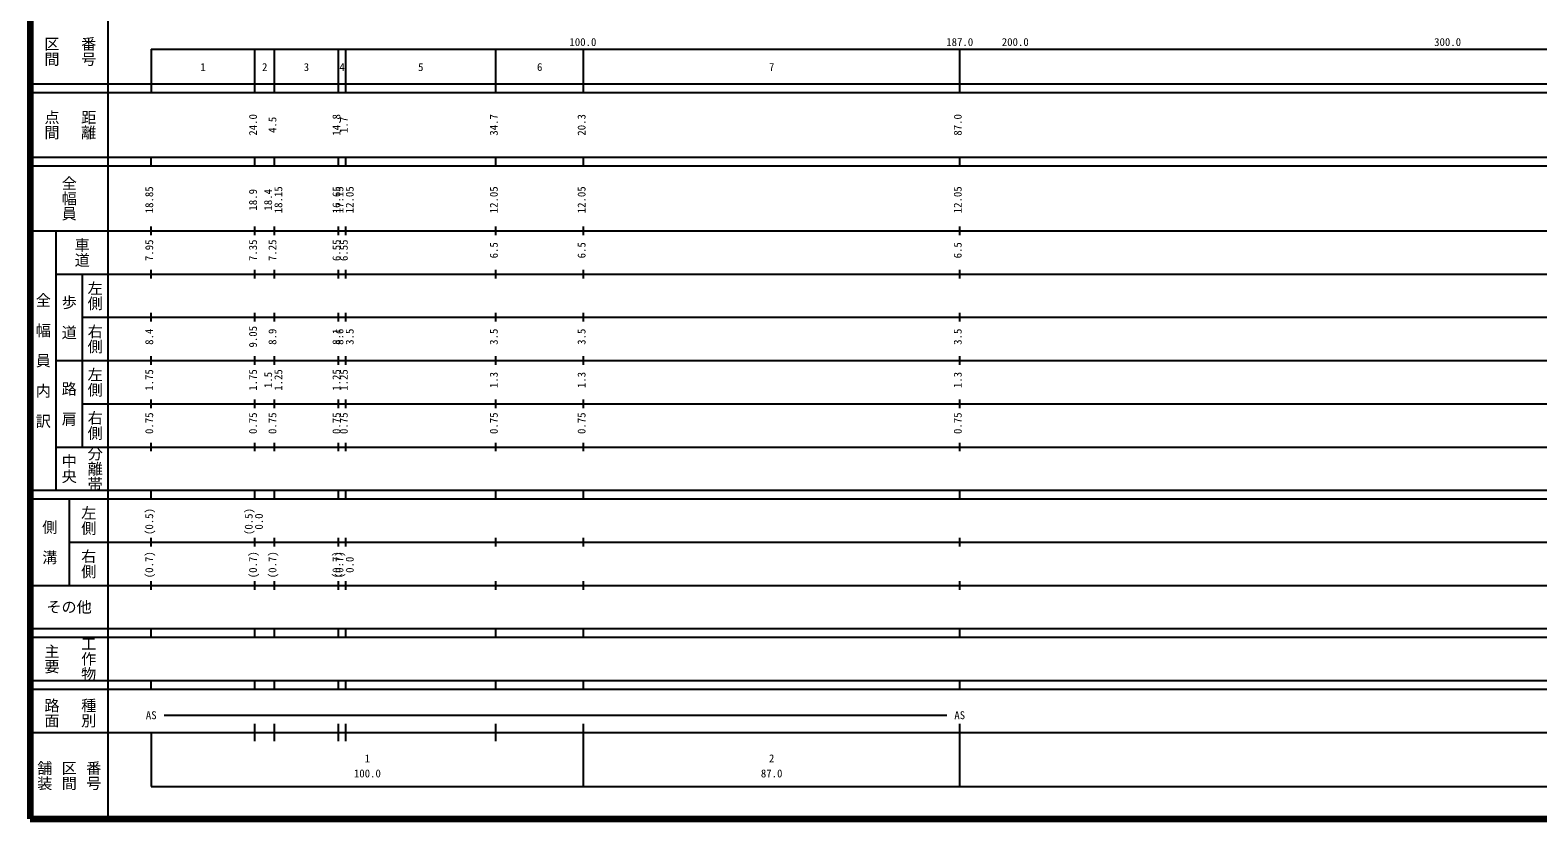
# Model space of a CAD drawing. Units: millimetres, scale not verified. Extents: x 40000 to 680000, y 20000 to 380000.
# Drawn here: x 40000 to 388715, y 20000 to 202409 of the extents above; entities that cross this region are included whole.
import ezdxf
from ezdxf.enums import TextEntityAlignment as Align

# ---------------------------------------------------------------- set-up
doc = ezdxf.new("R2010")
doc.units = ezdxf.units.MM
doc.header["$LTSCALE"] = 1000
doc.layers.add('M-TTL', color=2, linetype='Continuous', lineweight=140)
doc.layers.add('M-TTL-BAND', color=7, linetype='Continuous', lineweight=25)
doc.styles.add('@ＭＳ ゴシック', font='')
doc.styles.add('ＭＳ ゴシック', font='')
doc.styles.get('@ＭＳ ゴシック').set_extended_font_data('@MS Gothic')
doc.styles.get('ＭＳ ゴシック').set_extended_font_data('MS Gothic')

msp = doc.modelspace()

# ---------------------------------------------------------------- linework, layer by layer
at = {"layer": 'M-TTL'}
for p, q in [((40000, 380000), (40000, 20000)), ((40000, 20000), (680000, 20000))]:
    msp.add_line(p, q, dxfattribs=at)
at = {"layer": 'M-TTL-BAND'}
for p, q in [((58000, 370000), (58000, 20000)), ((68000, 198000), (579000, 198000)), ((68000, 198000), (68000, 188000)), ((92000, 188000), (92000, 198000)), ((96500, 188000), (96500, 198000)), ((111300, 188000), (111300, 198000)), ((113000, 188000), (113000, 198000)), ((147700, 188000), (147700, 198000)), ((168000, 188000), (168000, 198000)), ((255000, 188000), (255000, 198000)), ((40000, 190000), (579000, 190000)), ((40000, 188000), (579000, 188000)), ((40000, 173000), (579000, 173000)), ((40000, 171000), (579000, 171000)), ((68000, 171000), (68000, 173000)), ((92000, 171000), (92000, 173000)), ((96500, 171000), (96500, 173000)), ((111300, 171000), (111300, 173000)), ((113000, 171000), (113000, 173000)), ((147700, 171000), (147700, 173000)), ((168000, 171000), (168000, 173000)), ((255000, 171000), (255000, 173000)), ((68000, 155000), (68000, 157000)), ((92000, 155000), (92000, 157000)), ((96500, 155000), (96500, 157000)), ((111300, 155000), (111300, 157000)), ((113000, 155000), (113000, 157000)), ((147700, 155000), (147700, 157000)), ((168000, 155000), (168000, 157000)), ((255000, 155000), (255000, 157000)), ((40000, 156000), (579000, 156000)), ((46000, 96000), (46000, 156000)), ((68000, 145000), (68000, 147000)), ((92000, 145000), (92000, 147000)), ((96500, 145000), (96500, 147000)), ((111300, 145000), (111300, 147000)), ((113000, 145000), (113000, 147000)), ((147700, 145000), (147700, 147000)), ((168000, 145000), (168000, 147000)), ((255000, 145000), (255000, 147000)), ((46000, 146000), (579000, 146000)), ((52000, 146000), (52000, 106000)), ((52000, 136000), (579000, 136000)), ((68000, 135000), (68000, 137000)), ((92000, 135000), (92000, 137000)), ((96500, 135000), (96500, 137000)), ((111300, 135000), (111300, 137000)), ((113000, 135000), (113000, 137000)), ((147700, 135000), (147700, 137000)), ((168000, 135000), (168000, 137000)), ((255000, 135000), (255000, 137000)), ((46000, 126000), (579000, 126000)), ((68000, 125000), (68000, 127000)), ((92000, 125000), (92000, 127000)), ((96500, 125000), (96500, 127000)), ((111300, 125000), (111300, 127000)), ((113000, 125000), (113000, 127000)), ((147700, 125000), (147700, 127000)), ((168000, 125000), (168000, 127000)), ((255000, 125000), (255000, 127000)), ((52000, 116000), (579000, 116000)), ((68000, 115000), (68000, 117000)), ((92000, 115000), (92000, 117000)), ((96500, 115000), (96500, 117000)), ((111300, 115000), (111300, 117000)), ((113000, 115000), (113000, 117000)), ((147700, 115000), (147700, 117000)), ((168000, 115000), (168000, 117000)), ((255000, 115000), (255000, 117000)), ((46000, 106000), (579000, 106000)), ((68000, 105000), (68000, 107000)), ((92000, 105000), (92000, 107000)), ((96500, 105000), (96500, 107000)), ((111300, 105000), (111300, 107000)), ((113000, 105000), (113000, 107000)), ((147700, 105000), (147700, 107000)), ((168000, 105000), (168000, 107000)), ((255000, 105000), (255000, 107000)), ((40000, 96000), (579000, 96000)), ((68000, 94000), (68000, 96000)), ((92000, 94000), (92000, 96000)), ((96500, 94000), (96500, 96000)), ((111300, 94000), (111300, 96000)), ((113000, 94000), (113000, 96000)), ((147700, 94000), (147700, 96000)), ((168000, 94000), (168000, 96000)), ((255000, 94000), (255000, 96000)), ((40000, 94000), (579000, 94000)), ((49000, 94000), (49000, 74000)), ((49000, 84000), (579000, 84000)), ((68000, 83000), (68000, 85000)), ((92000, 83000), (92000, 85000)), ((96500, 83000), (96500, 85000)), ((111300, 83000), (111300, 85000)), ((113000, 83000), (113000, 85000)), ((147700, 83000), (147700, 85000)), ((168000, 83000), (168000, 85000)), ((255000, 83000), (255000, 85000)), ((40000, 74000), (579000, 74000)), ((68000, 73000), (68000, 75000)), ((92000, 73000), (92000, 75000)), ((96500, 73000), (96500, 75000)), ((111300, 73000), (111300, 75000)), ((113000, 73000), (113000, 75000)), ((147700, 73000), (147700, 75000)), ((168000, 73000), (168000, 75000)), ((255000, 73000), (255000, 75000)), ((40000, 64000), (579000, 64000)), ((68000, 62000), (68000, 64000)), ((92000, 62000), (92000, 64000)), ((96500, 62000), (96500, 64000)), ((111300, 62000), (111300, 64000)), ((113000, 62000), (113000, 64000)), ((147700, 62000), (147700, 64000)), ((168000, 62000), (168000, 64000)), ((255000, 62000), (255000, 64000)), ((40000, 62000), (579000, 62000)), ((40000, 52000), (579000, 52000)), ((40000, 50000), (579000, 50000)), ((68000, 50000), (68000, 52000)), ((92000, 50000), (92000, 52000)), ((96500, 50000), (96500, 52000)), ((111300, 50000), (111300, 52000)), ((113000, 50000), (113000, 52000)), ((147700, 50000), (147700, 52000)), ((168000, 50000), (168000, 52000)), ((255000, 50000), (255000, 52000)), ((71000, 44000), (252000, 44000)), ((92000, 38000), (92000, 42000)), ((96500, 38000), (96500, 42000)), ((111300, 38000), (111300, 42000)), ((113000, 38000), (113000, 42000)), ((147700, 38000), (147700, 42000)), ((168000, 27500), (168000, 42000)), ((255000, 27500), (255000, 42000)), ((40000, 40000), (579000, 40000)), ((68000, 40000), (68000, 27500)), ((68000, 27500), (579000, 27500))]:
    msp.add_line(p, q, dxfattribs=at)

# ---------------------------------------------------------------- texts
at = {"layer": 'M-TTL-BAND', "style": '@ＭＳ ゴシック'}
for s, p in [('区間', (45000, 197500)), ('番号', (53500, 197500)), ('点間', (45000, 180500)), ('距離', (53500, 180500)), ('全幅員', (49000, 163500)), ('車道', (52000, 151000)), ('左側', (55000, 141000)), ('全\u3000幅\u3000員\u3000内\u3000訳', (43000, 126000)), ('歩\u3000道', (49000, 136000)), ('右側', (55000, 131000)), ('左側', (55000, 121000)), ('路\u3000肩', (49000, 116000)), ('右側', (55000, 111000)), ('分離帯', (55000, 101000)), ('中央', (49000, 101000)), ('左側', (53500, 89000)), ('側\u3000溝', (44500, 84000)), ('右側', (53500, 79000)), ('主要', (45000, 57000)), ('工作物', (53500, 57000)), ('路面', (45000, 44500)), ('種別', (53500, 44500)), ('舗装', (43333, 30000)), ('区間', (49000, 30000)), ('番号', (54667, 30000))]:
    msp.add_text(s, height=2566, rotation=270, dxfattribs=at).set_placement(p, align=Align.MIDDLE_CENTER)
at = {"layer": 'M-TTL-BAND', "style": 'ＭＳ ゴシック'}
for s, p in [('100.0', (167844, 198195)), ('187.0', (255000, 198195)), ('200.0', (267844, 198195)), ('300.0', (367844, 198195)), ('1', (80000, 192405)), ('2', (94250, 192405)), ('3', (103900, 192405)), ('4', (112150, 192405)), ('5', (130350, 192405)), ('6', (157850, 192405)), ('7', (211500, 192405)), ('AS', (68000, 42500)), ('AS', (255000, 42500)), ('2', (211500, 32523)), ('100.0', (118000, 29033)), ('1', (118000, 32523)), ('87.0', (211500, 29033))]:
    msp.add_text(s, height=1833, dxfattribs=at).set_placement(p, align=Align.BOTTOM_CENTER)
for s, p in [('24.0', (93000, 180500)), ('4.5', (97500, 180500)), ('14.8', (112300, 180500)), ('1.7', (114000, 180500)), ('34.7', (148700, 180500)), ('20.3', (169000, 180500)), ('87.0', (256000, 180500)), ('18.85', (69000, 163174)), ('18.9', (93000, 163174)), ('18.4', (96500, 163174)), ('18.15', (98870, 163174)), ('16.65', (112300, 163174)), ('17.15', (113000, 163174)), ('12.05', (115370, 163174)), ('12.05', (148700, 163174)), ('12.05', (169000, 163174)), ('12.05', (256000, 163174)), ('7.95', (69000, 151500)), ('7.35', (93000, 151500)), ('7.25', (97500, 151500)), ('6.55', (112300, 151500)), ('6.55', (114000, 151500)), ('6.5', (148700, 151500)), ('6.5', (169000, 151500)), ('6.5', (256000, 151500)), ('8.4', (69000, 131500)), ('9.05', (93000, 131500)), ('8.9', (97500, 131500)), ('8.1', (112300, 131500)), ('8.6', (113000, 131500)), ('3.5', (115370, 131500)), ('3.5', (148700, 131500)), ('3.5', (169000, 131500)), ('3.5', (256000, 131500)), ('1.75', (69000, 121500)), ('1.75', (93000, 121500)), ('1.5', (96500, 121500)), ('1.25', (98870, 121500)), ('1.25', (112300, 121500)), ('1.25', (114000, 121500)), ('1.3', (148700, 121500)), ('1.3', (169000, 121500)), ('1.3', (256000, 121500)), ('0.75', (69000, 111500)), ('0.75', (93000, 111500)), ('0.75', (97500, 111500)), ('0.75', (112300, 111500)), ('0.75', (114000, 111500)), ('0.75', (148700, 111500)), ('0.75', (169000, 111500)), ('0.75', (256000, 111500)), ('(0.5)', (69000, 88764)), ('(0.5)', (92000, 88764)), ('0.0', (94370, 88764)), ('(0.7)', (69000, 78764)), ('(0.7)', (93000, 78764)), ('(0.7)', (97500, 78764)), ('(0.7)', (112300, 78764)), ('(0.7)', (113000, 78764)), ('0.0', (115370, 78764))]:
    msp.add_text(s, height=1833, rotation=90, dxfattribs=at).set_placement(p, align=Align.BOTTOM_CENTER)
msp.add_text('その他', height=2566, dxfattribs=at).set_placement((49000, 69000), align=Align.MIDDLE_CENTER)

doc.saveas('drawing.dxf')
